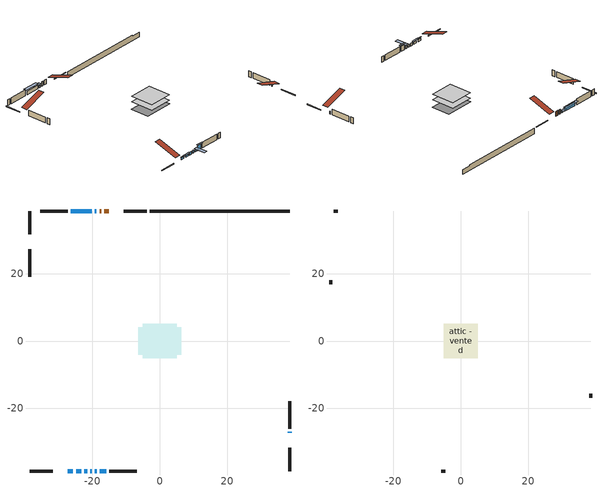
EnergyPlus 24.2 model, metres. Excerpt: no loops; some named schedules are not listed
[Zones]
conditioned space
 floor adiabatic (AdiabaticFloorConstruction): -5.05,-5.05 -5.05,5.05 5.05,5.05 5.05,-5.05 z0.77
 floor foundation (Slab1 construction): -6.32,-4.04 -6.32,4.04 6.32,4.04 6.32,-4.04 z-1.62
 wall outside (RimJoist1 construction): -3.86,38.52 -10.7,38.52 / -38.52,-38.52 -31.69,-38.52 / -38.52,38.52 -38.52,31.69 / 38.52,-38.52 38.52,-31.69 z0.77:1.07
 wall outside (AdiabaticWallConstruction 1): -15.16,38.52 -16.37,38.52 / -17.3,38.52 -17.83,38.52 z0.77:2.8
 wall outside (AdiabaticWallConstruction): -18.76,38.52 -19.3,38.52 z0.77:1.69; -27.23,-38.52 -25.71,-38.52 / -24.78,-38.52 -23.26,-38.52 z0.77:1.58; 38.52,-27.23 38.52,-26.95 / -22.33,-38.52 -21.47,-38.52 / -20.54,-38.52 -20.14,-38.52 / -19.21,-38.52 -18.68,-38.52 z0.77:1.99; -17.75,-38.52 -15.92,-38.52 z0.77:2.9; -20.22,38.52 -26.32,38.52 z0.77:2.29
 wall outside (Wall1 construction): -27.25,38.52 -35.49,38.52 / -14.99,-38.52 -6.76,-38.52 / -38.52,27.23 -38.52,19 / 38.52,-26.02 38.52,-17.78 z0.77:3.21
 wall foundation (FoundationWall1 construction): -2.94,38.52,-1.62 -2.94,38.52,0.77 34.38,38.52,0.77 34.38,38.52,0.43 38.52,38.52,0.43 38.52,38.52,-1.62
 window (WindowConstruction 4): -18.76,38.52 -19.29,38.52 z0.77:1.68
 window (WindowConstruction 2): -27.23,-38.52 -25.71,-38.52 z0.77:1.58
 window (WindowConstruction 3): -24.78,-38.52 -23.26,-38.52 z0.77:1.58
 window (WindowConstruction 7): 38.52,-27.23 38.52,-26.95 z0.77:1.99
 window (WindowConstruction 8): -22.33,-38.52 -21.47,-38.52 z0.77:1.99
 window (WindowConstruction 5): -20.54,-38.52 -20.14,-38.52 z0.77:1.99
 window (WindowConstruction 6): -19.21,-38.52 -18.68,-38.52 z0.77:1.99
 window (WindowConstruction): -17.75,-38.52 -15.92,-38.52 z0.77:2.9
 window (WindowConstruction 1): -20.22,38.52 -26.32,38.52 z0.77:2.29
 door (Door): -15.16,38.52 -16.37,38.52 z0.77:2.8
 door (Door 1): -17.3,38.52 -17.83,38.52 z0.77:2.8
 ceiling adiabatic (AdiabaticFloorConstruction): 5.05,-5.05 5.05,5.05 -5.05,5.05 -5.05,-5.05 z0.77
attic - vented
 floor to conditioned space (Floor1 construction Reversed): -5.05,-5.05 -5.05,5.05 5.05,5.05 5.05,-5.05 z3.21
 wall outside (Wall2 construction): -36.42,38.52 -37.6,38.52 / -5.83,-38.52 -4.65,-38.52 / -38.52,18.07 -38.52,16.89 / 38.52,-16.85 38.52,-15.67 z0.77:3.21
 roof outside (Roof1 construction): -14.23,38.52,3.21 -14.23,28.68,6.49 -11.63,28.68,6.49 -11.63,38.52,3.21; -28.16,-38.52,3.21 -28.16,-28.68,6.49 -30.76,-28.68,6.49 -30.76,-38.52,3.21; -38.52,28.16,3.21 -28.68,28.16,6.49 -28.68,30.76,6.49 -38.52,30.76,3.21; 38.52,-28.16,3.21 28.68,-28.16,6.49 28.68,-30.76,6.49 38.52,-30.76,3.21
shading: -19.75,38.52 -18.3,38.52 -18.3,39.74 -19.75,39.74 z2.14; -25.25,-38.52 -27.69,-38.52 -27.69,-38.99 -25.25,-38.99 z2.04; -22.8,-38.52 -25.24,-38.52 -25.24,-38.99 -22.8,-38.99 z2.04; -18.22,-38.52 -19.67,-38.52 -19.67,-43.4 -18.22,-43.4 z2.45; -15.46,-38.52 -18.21,-38.52 -18.21,-38.99 -15.46,-38.99 z3.36; -26.78,38.52 -19.76,38.52 -19.76,39.74 -26.78,39.74 z2.75
[Building]
Building 1: Terrain=Suburbs
[Site:Location]
Quebec Intl AP_QC: Latitude {deg}=46.8; Longitude {deg}=-71.38; Time Zone {hr}=-5; Elevation {m}=74; Keep Site Location Information=Yes
[Site:GroundTemperature:Shallow]
0.0108218, -2.24938, -2.43038, -1.3578, 2.94801, 7.23376, 10.9493, 13.303, 13.5029, 11.5886, 7.96783, 3.81355
[Site:WaterMainsTemperature]
Calculation Method=Schedule; Temperature Schedule=mains temperature schedule
[Material] Roughness=Rough; Thermal Absorptance=0.9
Name | Thickness {m} | Conductivity {W/m-K} | Density {kg/m3} | Specific Heat {J/kg-K} | Solar Absorptance | Visible Absorptance
asphalt or fiberglass shingles | 0.00635 | 0.162714 | 1121.4 | 1465.45 | 0.4 | 0.4
ceiling loosefill ins | 0.254 | 0.0480833 | 16.02 | 1046.75 | 0.7 | 0.7
ceiling stud and cavity | 0.1397 | 0.0858628 | 65.682 | 1177.47 | 0.7 | 0.7
concrete 4.0 in. | 0.1016 | 1.803125 | 2242.8 | 837.4 | 0.7 | 0.7
concrete 8.0 in. | 0.2032 | 1.803125 | 2242.8 | 837.4 | 0.7 | 0.7
door material | 0.04445 | 0.188738 | 512.64 | 1214.23 | 0.7 | 0.7
door material 1 | 0.04445 | 0.0451087 | 512.64 | 1214.23 | 0.7 | 0.7
exterior vertical ins | 0.0369022 | 0.029427 | 32.04 | 1214.23 | 0.7 | 0.7
floor covering | 0.0127 | 0.0433444 | 54.468 | 1339.84 | 0.6 | 0.6
floor rigid ins; wall rigid ins | 0.512978 | 0.029427 | 32.04 | 1214.23 | 0.7 | 0.7
floor stud and cavity | 0.1397 | 1.75129 | 37.0049 | 1207.88 | 0.7 | 0.7
furniture material conditioned space 1 | 0.1524 | 0.115458 | 640.8 | 1214.23 | 0.6 | 0.6
gypsum board | 0.0127 | 0.160291 | 801 | 837.4 | 0.6 | 0.6
gypsum board 1 | 0.0127 | 0.160291 | 801 | 837.4 | 0.7 | 0.7
osb sheathing 0.5 in. | 0.0127 | 0.115458 | 512.64 | 1214.23 | 0.7 | 0.7
osb sheathing 0.75 in. | 0.01905 | 0.115458 | 512.64 | 1214.23 | 0.7 | 0.7
osb sheathing 2.0 in. | 0.0508 | 0.115458 | 512.64 | 1214.23 | 0.7 | 0.7
rim joist rigid ins | 0.051816 | 0.029427 | 32.04 | 1214.23 | 0.7 | 0.7
rim joist stud and cavity | 0.0508 | 0.0344445 | 125.044 | 1163.47 | 0.6 | 0.6
wall stud and cavity | 0.1397 | 0.0738717 | 139.0536 | 1170.24 | 0.7 | 0.7
wall stud and cavity 1 | 0.0889 | 6.1454 | 50.32683 | 1063.81 | 0.6 | 0.6
wall stud and cavity 2 | 0.0889 | 0.380278 | 52.3479 | 1209.89 | 0.7 | 0.7
wall stud and cavity 3 | 0.0889 | 0.391764 | 83.0341 | 1211.67 | 0.7 | 0.7
wood siding | 0.0254 | 0.102417 | 544.68 | 1172.36 | 0.4 | 0.4
wood siding 1 | 0.00254 | 0.102417 | 544.68 | 1172.36 | 0.4 | 0.4
wood siding 2; wood siding 3; wood siding 4 | 0.0254 | 0.102417 | 544.68 | 1172.36 | 0.7 | 0.7
[WindowMaterial:SimpleGlazingSystem]
Name | U-Factor {W/m2-K} | Solar Heat Gain Coefficient
WindowMaterial | 2.035563 | 0.54
WindowMaterial 1 | 2.91111 | 0.68
WindowMaterial 2 | 1.63299 | 0.32
WindowMaterial 3 | 1.52681 | 0.35
WindowMaterial 4 | 6.779532 | 0.73
WindowMaterial 5 | 6.73808 | 0.74
WindowMaterial 6 | 1.78346 | 0.27
[Construction]
AdiabaticFloorConstruction: floor stud and cavity, floor rigid ins, osb sheathing 0.75 in., floor covering
AdiabaticWallConstruction: wood siding 3, wall rigid ins, wall stud and cavity 2, gypsum board
AdiabaticWallConstruction 1: wood siding 4, wall rigid ins, wall stud and cavity 2, gypsum board
Door: door material
Door 1: door material 1
Floor1 construction Reversed: gypsum board, ceiling stud and cavity, ceiling loosefill ins
FoundationWall1 construction: concrete 8.0 in., gypsum board 1
furniture construction conditioned space 1: furniture material conditioned space 1
PartitionWallConstruction: gypsum board, wall stud and cavity 3, gypsum board
RimJoist1 construction: wood siding 2, rim joist rigid ins, osb sheathing 2.0 in., rim joist stud and cavity
Roof1 construction: asphalt or fiberglass shingles
Slab1 construction: concrete 4.0 in.
Wall1 construction: wood siding, osb sheathing 0.5 in., wall stud and cavity, gypsum board
Wall2 construction: wood siding 1, wall stud and cavity 1
WindowConstruction: WindowMaterial
WindowConstruction 1: WindowMaterial 1
WindowConstruction 2: WindowMaterial 2
WindowConstruction 3: WindowMaterial 3
WindowConstruction 4; WindowConstruction 5: WindowMaterial 4
WindowConstruction 6: WindowMaterial 5
WindowConstruction 7; WindowConstruction 8: WindowMaterial 6
[Zone] Multiplier=1; Part of Total Floor Area=Yes
Name | Volume {m3}
attic - vented | 54.4454
conditioned space | 516.6
[Space]
Name | Zone | Volume {m3}
attic - vented 1 | attic - vented | 54.4454
conditioned space 1 | conditioned space | 516.6
[ZoneInfiltration:EffectiveLeakageArea]
infil attic - vented 1: Zone or Space=attic - vented 1; Schedule=Always On Discrete; Effective Air Leakage Area {cm2}=3773.17; Stack Coefficient=0.000397789; Wind Coefficient=1.34756e-05
[ZoneMixing]
whole house fan mix: Zone or Space=attic - vented; Schedule=Always On Continuous; Design Flow Rate Calculation Method=Flow/Zone; Design Flow Rate {m3/s}=0; Source Zone or Space=conditioned space
[SurfaceProperty:ExposedFoundationPerimeter]
Slab1: Exposed Perimeter Calculation Method=TotalExposedPerimeter; Total Exposed Perimeter {m}=41.46
[InternalMass] Zone or ZoneList=conditioned space; Space or SpaceList=conditioned space 1
Name | Construction | Surface Area {m2}
furniture mass conditioned space 1 | furniture construction conditioned space 1 | 81.7647
partition wall mass | PartitionWallConstruction | 204.412
[Lights]
interior lighting: Zone or ZoneList or Space or SpaceList=conditioned space 1; Schedule=interior lighting schedule; Design Level Calculation Method=LightingLevel; Lighting Level {W}=343.2; Return Air Fraction=0; Fraction Radiant=0.6; Fraction Visible=0.2; Fraction Replaceable=1
[People]
occupants: Zone or ZoneList or Space or SpaceList=conditioned space 1; Number of People Schedule=occupants schedule; Number of People Calculation Method=People; Number of People=3; Fraction Radiant=0.314171; Sensible Heat Fraction=0.56303; Activity Level Schedule=occupants activity schedule; Carbon Dioxide Generation Rate {m3/s-W}=0; Enable ASHRAE 55 Comfort Warnings=No; Mean Radiant Temperature Calculation Type=EnclosureAveraged
[ElectricEquipment] Zone or ZoneList or Space or SpaceList=conditioned space 1; Design Level Calculation Method=EquipmentLevel
Name | Schedule | Design Level {W} | Fraction Latent | Fraction Radiant | Fraction Lost
clothes dryer | clothes dryer schedule | 140.772 | 0.015 | 0.081 | 0.85
clothes washer | clothes washer schedule | 32.1985 | 0.03 | 0.162 | 0.7
cooking range | cooking range schedule | 215.147 | 0.08 | 0.432 | 0.2
dishwasher | dishwasher schedule | 66.8632 | 0.3 | 0.18 | 0.4
fridge | fridge schedule | 72.9452 | 0 | 0.6 | 0
mech vent bath fan 0 | mech vent bath fan 0 schedule | 50.2 | 0 | 0 | 1
mech vent bath fan 1 | mech vent bath fan 1 schedule | 50.2 | 0 | 0 | 1
mech vent house fan | mech vent house fan schedule | 0 | 0 | 0 | 1
mech vent house fan cfis | mech vent house fan cfis schedule | 0 | 0 | 0 | 0
mech vent range fan 0 | mech vent range fan 0 schedule | 57 | 0 | 0 | 1
misc plug loads | misc plug loads schedule | 494.7 | 0.045 | 0.513 | 0.1
whole house fan | Always On Discrete | 0 | 0 | 0 | 1
[OtherEquipment] Zone or ZoneList or Space or SpaceList=conditioned space 1; Design Level Calculation Method=EquipmentLevel
Name | Fuel Type | Schedule | Design Level {W} | Fraction Latent | Fraction Radiant | Fraction Lost
clothes dryer 1 | Electricity | clothes dryer schedule | 0 | 0.015 | 0.081 | 0.85
cooking range 1 | Electricity | cooking range schedule | 0 | 0.08 | 0.432 | 0.2
general water use latent | None | general water use schedule | 62.594 | 1 | 0 | 0
general water use sensible | None | general water use schedule | -61.6891 | 0 | 0.6 | 0
mech vent house fan latent load | None | Always On Discrete | 0 | 1 | 0 | 0
mech vent house fan sensible load | None | Always On Discrete | 0 | 0 | 0 | 0
water heater energy adjustment1 | Electricity | Always On Discrete | 0.01 | 0 | 0 | 1
[ZoneInfiltration:DesignFlowRate] Zone or ZoneList or Space or SpaceList=conditioned space 1; Schedule=Always On Discrete; Design Flow Rate Calculation Method=Flow/Zone; Design Flow Rate {m3/s}=0
infil flow; natural vent flow; whole house fan flow
[ZoneControl:Thermostat]
conditioned space Thermostat: Zone or ZoneList=conditioned space; Control Type Schedule=conditioned space Thermostat Schedule; Control 1=conditioned space temperature setpoint; Temperature Difference Between Cutout And Setpoint {deltaC}=0
[ZoneHVAC:Baseboard:Convective:Electric]
electric baseboard: Availability Schedule=Always On Discrete; Heating Design Capacity {W}=9503.42; Efficiency=1
[AirLoopHVAC:UnitarySystem]
unit heater unitary system: Control Type=Load; Controlling Zone or Thermostat Location=conditioned space; Dehumidification Control Type=None; Availability Schedule=Always On Discrete; Supply Fan=unit heater supply fan; Fan Placement=BlowThrough; Supply Air Fan Operating Mode Schedule=unit heater auto fan schedule; Heating Coil=unit heater htg coil; DX Heating Coil Sizing Ratio=1; Use DOAS DX Cooling Coil=No; Minimum Supply Air Temperature {C}=2; Latent Load Control=SensibleOnlyLoadControl; Cooling Supply Air Flow Rate Method=None; Heating Supply Air Flow Rate Method=SupplyAirFlowRate; Heating Supply Air Flow Rate {m3/s}=0.00141584; No Load Supply Air Flow Rate Method=SupplyAirFlowRate; No Load Supply Air Flow Rate {m3/s}=0; No Load Supply Air Flow Rate Control Set To Low Speed=Yes; Maximum Supply Air Temperature {C}=48.8889; Maximum Outdoor Dry-Bulb Temperature for Supplemental Heater Operation {C}=21; Ancillary On-Cycle Electric Power {W}=0; Ancillary Off-Cycle Electric Power {W}=0
[Fan:SystemModel]
unit heater supply fan: Availability Schedule=Always On Discrete; Design Maximum Air Flow Rate {m3/s}=0.00141584; Speed Control Method=Discrete; Electric Power Minimum Flow Rate Fraction=0.2; Design Pressure Rise {Pa}=500; Motor Efficiency=1; Motor In Air Stream Fraction=1; Design Electric Power Consumption {W}=Autosize; Design Power Sizing Method=PowerPerFlow; Electric Power Per Unit Flow Rate {W/(m3/s)}=1e-06; Electric Power Per Unit Flow Rate Per Unit Pressure {W/((m3/s)-Pa)}=1.66667; Fan Total Efficiency=0.7; Motor Loss Radiative Fraction=0; Number of Speeds=1; Speed Flow Fraction 1=1; Speed Electric Power Fraction 1=1
[Coil:Heating:Fuel]
unit heater htg coil: Availability Schedule=Always On Discrete; Fuel Type=OtherFuel1; Burner Efficiency=0.3; Nominal Capacity {W}=0.293071; On Cycle Parasitic Electric Load {W}=0; Off Cycle Parasitic Fuel Load {W}=0
[Zone equipment]
conditioned space: electric baseboard, unit heater unitary system
[Foundation:Kiva]
Foundation Kiva 1: Initial Indoor Air Temperature {C}=18; Wall Height Above Grade {m}=0.769986; Wall Depth Below Slab {m}=0.2032; Custom Block Material Name 1=exterior vertical ins; Custom Block Depth 1 {m}=2.39; Custom Block X Position 1 {m}=0.2159; Custom Block Z Position 1 {m}=0
[Foundation:Kiva:Settings]
Soil Conductivity {W/m-K}=0.849921; Soil Density {kg/m3}=1842.3; Soil Specific Heat {J/kg-K}=418.7; Ground Solar Absorptivity=0.9; Ground Thermal Absorptivity=0.9; Ground Surface Roughness {m}=0.03; Far-Field Width {m}=40; Deep-Ground Boundary Condition=ZeroFlux; Deep-Ground Depth {m}=40; Minimum Cell Dimension {m}=0.2; Maximum Cell Growth Coefficient=3; Simulation Timestep=Timestep
[Exterior:Lights]
exterior lighting: Schedule=exterior lighting schedule; Design Level {W}=75.6
[EnergyManagementSystem:GlobalVariable]
infil_program_Qfan
infil_program_Qinf
natural_vent_program_Qnv
natural_vent_program_Qwhf
[EnergyManagementSystem:Sensor]
Name | Output:Variable or Output:Meter Index Key | Output:Variable or Output:Meter
airflow_gain | infil flow | Infiltration Sensible Heat Gain Energy
airflow_gain_1 | natural vent flow | Infiltration Sensible Heat Gain Energy
airflow_gain_2 | whole house fan flow | Infiltration Sensible Heat Gain Energy
airflow_loss | infil flow | Infiltration Sensible Heat Loss Energy
airflow_loss_1 | natural vent flow | Infiltration Sensible Heat Loss Energy
airflow_loss_2 | whole house fan flow | Infiltration Sensible Heat Loss Energy
clg_load_cond |  | Cooling:EnergyTransfer:Zone:CONDITIONED SPACE
clg_sp_s; clg_sp_s_1 | cooling setpoint | Schedule Value
clothes_dryer_exhaust_0_sch_s | clothes dryer exhaust 0 schedule | Schedule Value
conditioned_space_clg_unmet_s | conditioned space | Zone Cooling Setpoint Not Met Time
conditioned_space_htg_unmet_s | conditioned space | Zone Heating Setpoint Not Met Time
cool_season | cooling season schedule | Schedule Value
fridge_tin_s | conditioned space | Zone Mean Air Temperature
htg_load_cond |  | Heating:EnergyTransfer:Zone:CONDITIONED SPACE
htg_sp_s; htg_sp_s_1 | heating setpoint | Schedule Value
ig_ee_conv | clothes dryer | Electric Equipment Convective Heating Energy
ig_ee_conv_2 | cooking range | Electric Equipment Convective Heating Energy
ig_ee_conv_4 | fridge | Electric Equipment Convective Heating Energy
ig_ee_conv_5 | misc plug loads | Electric Equipment Convective Heating Energy
ig_ee_conv_6 | whole house fan | Electric Equipment Convective Heating Energy
ig_ee_rad | clothes dryer | Electric Equipment Radiant Heating Energy
ig_ee_rad_2 | cooking range | Electric Equipment Radiant Heating Energy
ig_ee_rad_4 | fridge | Electric Equipment Radiant Heating Energy
ig_ee_rad_5 | misc plug loads | Electric Equipment Radiant Heating Energy
ig_ee_rad_6 | whole house fan | Electric Equipment Radiant Heating Energy
ig_lgt_conv | interior lighting | Lights Convective Heating Energy
ig_lgt_rad | interior lighting | Lights Radiant Heating Energy
ig_lgt_vis | interior lighting | Lights Visible Radiation Heating Energy
ig_oe_conv | clothes dryer 1 | Other Equipment Convective Heating Energy
ig_oe_conv_1 | cooking range 1 | Other Equipment Convective Heating Energy
ig_oe_conv_2 | general water use latent | Other Equipment Convective Heating Energy
ig_oe_conv_3 | general water use sensible | Other Equipment Convective Heating Energy
ig_oe_conv_4 | water heater energy adjustment1 | Other Equipment Convective Heating Energy
ig_oe_rad | clothes dryer 1 | Other Equipment Radiant Heating Energy
ig_oe_rad_1 | cooking range 1 | Other Equipment Radiant Heating Energy
ig_oe_rad_2 | general water use latent | Other Equipment Radiant Heating Energy
ig_oe_rad_3 | general water use sensible | Other Equipment Radiant Heating Energy
ig_oe_rad_4 | water heater energy adjustment1 | Other Equipment Radiant Heating Energy
ig_ppl_conv | occupants | People Convective Heating Energy
ig_ppl_rad | occupants | People Radiant Heating Energy
im_conv | furniture mass conditioned space 1 | Surface Inside Face Convection Heat Gain Energy
im_conv_1 | partition wall mass | Surface Inside Face Convection Heat Gain Energy
im_ig | furniture mass conditioned space 1 | Surface Inside Face Internal Gains Radiation Heat Gain Energy
im_ig_1 | partition wall mass | Surface Inside Face Internal Gains Radiation Heat Gain Energy
im_lgt | furniture mass conditioned space 1 | Surface Inside Face Lights Radiation Heat Gain Energy
im_lgt_1 | partition wall mass | Surface Inside Face Lights Radiation Heat Gain Energy
im_sol | furniture mass conditioned space 1 | Surface Inside Face Solar Radiation Heat Gain Energy
im_sol_1 | partition wall mass | Surface Inside Face Solar Radiation Heat Gain Energy
im_surf | furniture mass conditioned space 1 | Surface Inside Face Net Surface Thermal Radiation Heat Gain Energy
im_surf_1 | partition wall mass | Surface Inside Face Net Surface Thermal Radiation Heat Gain Energy
mech_vent_bath_fan_0_sch_s | mech vent bath fan 0 schedule | Schedule Value
mech_vent_bath_fan_1_sch_s | mech vent bath fan 1 schedule | Schedule Value
mech_vent_range_fan_0_sch_s | mech vent range fan 0 schedule | Schedule Value
mv_conv | mech vent bath fan 0 | Electric Equipment Convective Heating Energy
mv_conv_1 | mech vent bath fan 1 | Electric Equipment Convective Heating Energy
mv_conv_2 | mech vent house fan | Electric Equipment Convective Heating Energy
mv_conv_3 | mech vent house fan cfis | Electric Equipment Convective Heating Energy
mv_conv_4 | mech vent range fan 0 | Electric Equipment Convective Heating Energy
mv_conv_5 | mech vent house fan latent load | Other Equipment Convective Heating Energy
mv_conv_6 | mech vent house fan sensible load | Other Equipment Convective Heating Energy
mv_rad | mech vent bath fan 0 | Electric Equipment Radiant Heating Energy
mv_rad_1 | mech vent bath fan 1 | Electric Equipment Radiant Heating Energy
mv_rad_2 | mech vent house fan | Electric Equipment Radiant Heating Energy
mv_rad_3 | mech vent house fan cfis | Electric Equipment Radiant Heating Energy
mv_rad_4 | mech vent range fan 0 | Electric Equipment Radiant Heating Energy
mv_rad_5 | mech vent house fan latent load | Other Equipment Radiant Heating Energy
mv_rad_6 | mech vent house fan sensible load | Other Equipment Radiant Heating Energy
natural_vent_s | natural vent schedule | Schedule Value
out_pb_s |  | Site Outdoor Air Barometric Pressure
out_wt_s |  | Site Outdoor Air Humidity Ratio
site_vw_s |  | Site Wind Speed
ss_back_out | Window1 | Surface Window Shortwave from Zone Back Out Window Heat Transfer Rate
ss_back_out_1 | Window10 | Surface Window Shortwave from Zone Back Out Window Heat Transfer Rate
ss_back_out_2 | Window12 | Surface Window Shortwave from Zone Back Out Window Heat Transfer Rate
ss_back_out_3 | Window13 | Surface Window Shortwave from Zone Back Out Window Heat Transfer Rate
ss_back_out_4 | Window14 | Surface Window Shortwave from Zone Back Out Window Heat Transfer Rate
ss_back_out_5 | Window2 | Surface Window Shortwave from Zone Back Out Window Heat Transfer Rate
ss_back_out_6 | Window3 | Surface Window Shortwave from Zone Back Out Window Heat Transfer Rate
ss_back_out_7 | Window4 | Surface Window Shortwave from Zone Back Out Window Heat Transfer Rate
ss_back_out_8 | Window5 | Surface Window Shortwave from Zone Back Out Window Heat Transfer Rate
ss_conv | Door1 | Surface Inside Face Convection Heat Gain Energy
ss_conv_1 | Door3 | Surface Inside Face Convection Heat Gain Energy
ss_conv_10 | Window5 | Surface Inside Face Convection Heat Gain Energy
ss_conv_2 | Window1 | Surface Inside Face Convection Heat Gain Energy
ss_conv_3 | Window10 | Surface Inside Face Convection Heat Gain Energy
ss_conv_4 | Window12 | Surface Inside Face Convection Heat Gain Energy
ss_conv_5 | Window13 | Surface Inside Face Convection Heat Gain Energy
ss_conv_6 | Window14 | Surface Inside Face Convection Heat Gain Energy
ss_conv_7 | Window2 | Surface Inside Face Convection Heat Gain Energy
ss_conv_8 | Window3 | Surface Inside Face Convection Heat Gain Energy
ss_conv_9 | Window4 | Surface Inside Face Convection Heat Gain Energy
ss_ig | Door1 | Surface Inside Face Internal Gains Radiation Heat Gain Energy
ss_ig_1 | Door3 | Surface Inside Face Internal Gains Radiation Heat Gain Energy
ss_ig_10 | Window5 | Surface Inside Face Internal Gains Radiation Heat Gain Energy
ss_ig_2 | Window1 | Surface Inside Face Internal Gains Radiation Heat Gain Energy
ss_ig_3 | Window10 | Surface Inside Face Internal Gains Radiation Heat Gain Energy
ss_ig_4 | Window12 | Surface Inside Face Internal Gains Radiation Heat Gain Energy
ss_ig_5 | Window13 | Surface Inside Face Internal Gains Radiation Heat Gain Energy
ss_ig_6 | Window14 | Surface Inside Face Internal Gains Radiation Heat Gain Energy
ss_ig_7 | Window2 | Surface Inside Face Internal Gains Radiation Heat Gain Energy
ss_ig_8 | Window3 | Surface Inside Face Internal Gains Radiation Heat Gain Energy
ss_ig_9 | Window4 | Surface Inside Face Internal Gains Radiation Heat Gain Energy
ss_lgt | Door1 | Surface Inside Face Lights Radiation Heat Gain Energy
ss_lgt_1 | Door3 | Surface Inside Face Lights Radiation Heat Gain Energy
ss_sol | Door1 | Surface Inside Face Solar Radiation Heat Gain Energy
ss_sol_1 | Door3 | Surface Inside Face Solar Radiation Heat Gain Energy
ss_surf | Door1 | Surface Inside Face Net Surface Thermal Radiation Heat Gain Energy
ss_surf_1 | Door3 | Surface Inside Face Net Surface Thermal Radiation Heat Gain Energy
ss_surf_10 | Window5 | Surface Inside Face Net Surface Thermal Radiation Heat Gain Energy
ss_surf_2 | Window1 | Surface Inside Face Net Surface Thermal Radiation Heat Gain Energy
ss_surf_3 | Window10 | Surface Inside Face Net Surface Thermal Radiation Heat Gain Energy
ss_surf_4 | Window12 | Surface Inside Face Net Surface Thermal Radiation Heat Gain Energy
ss_surf_5 | Window13 | Surface Inside Face Net Surface Thermal Radiation Heat Gain Energy
ss_surf_6 | Window14 | Surface Inside Face Net Surface Thermal Radiation Heat Gain Energy
ss_surf_7 | Window2 | Surface Inside Face Net Surface Thermal Radiation Heat Gain Energy
ss_surf_8 | Window3 | Surface Inside Face Net Surface Thermal Radiation Heat Gain Energy
ss_surf_9 | Window4 | Surface Inside Face Net Surface Thermal Radiation Heat Gain Energy
ss_trans_in | Window1 | Surface Window Transmitted Solar Radiation Rate
ss_trans_in_1 | Window10 | Surface Window Transmitted Solar Radiation Rate
ss_trans_in_2 | Window12 | Surface Window Transmitted Solar Radiation Rate
ss_trans_in_3 | Window13 | Surface Window Transmitted Solar Radiation Rate
ss_trans_in_4 | Window14 | Surface Window Transmitted Solar Radiation Rate
ss_trans_in_5 | Window2 | Surface Window Transmitted Solar Radiation Rate
ss_trans_in_6 | Window3 | Surface Window Transmitted Solar Radiation Rate
ss_trans_in_7 | Window4 | Surface Window Transmitted Solar Radiation Rate
ss_trans_in_8 | Window5 | Surface Window Transmitted Solar Radiation Rate
ss_trans_out | Window1 | Surface Inside Face Initial Transmitted Diffuse Transmitted Out Window Solar Radiation Rate
ss_trans_out_1 | Window10 | Surface Inside Face Initial Transmitted Diffuse Transmitted Out Window Solar Radiation Rate
ss_trans_out_2 | Window12 | Surface Inside Face Initial Transmitted Diffuse Transmitted Out Window Solar Radiation Rate
ss_trans_out_3 | Window13 | Surface Inside Face Initial Transmitted Diffuse Transmitted Out Window Solar Radiation Rate
ss_trans_out_4 | Window14 | Surface Inside Face Initial Transmitted Diffuse Transmitted Out Window Solar Radiation Rate
ss_trans_out_5 | Window2 | Surface Inside Face Initial Transmitted Diffuse Transmitted Out Window Solar Radiation Rate
ss_trans_out_6 | Window3 | Surface Inside Face Initial Transmitted Diffuse Transmitted Out Window Solar Radiation Rate
ss_trans_out_7 | Window4 | Surface Inside Face Initial Transmitted Diffuse Transmitted Out Window Solar Radiation Rate
ss_trans_out_8 | Window5 | Surface Inside Face Initial Transmitted Diffuse Transmitted Out Window Solar Radiation Rate
s_conv | Floor1 | Surface Inside Face Convection Heat Gain Energy
s_conv_1 | FoundationWall1 | Surface Inside Face Convection Heat Gain Energy
s_conv_10 | Wall1:180 | Surface Inside Face Convection Heat Gain Energy
s_conv_11 | Wall1:270 | Surface Inside Face Convection Heat Gain Energy
s_conv_12 | Wall1:90 | Surface Inside Face Convection Heat Gain Energy
s_conv_2 | inferred conditioned ceiling | Surface Inside Face Convection Heat Gain Energy
s_conv_3 | inferred conditioned floor | Surface Inside Face Convection Heat Gain Energy
s_conv_4 | RimJoist1:0 | Surface Inside Face Convection Heat Gain Energy
